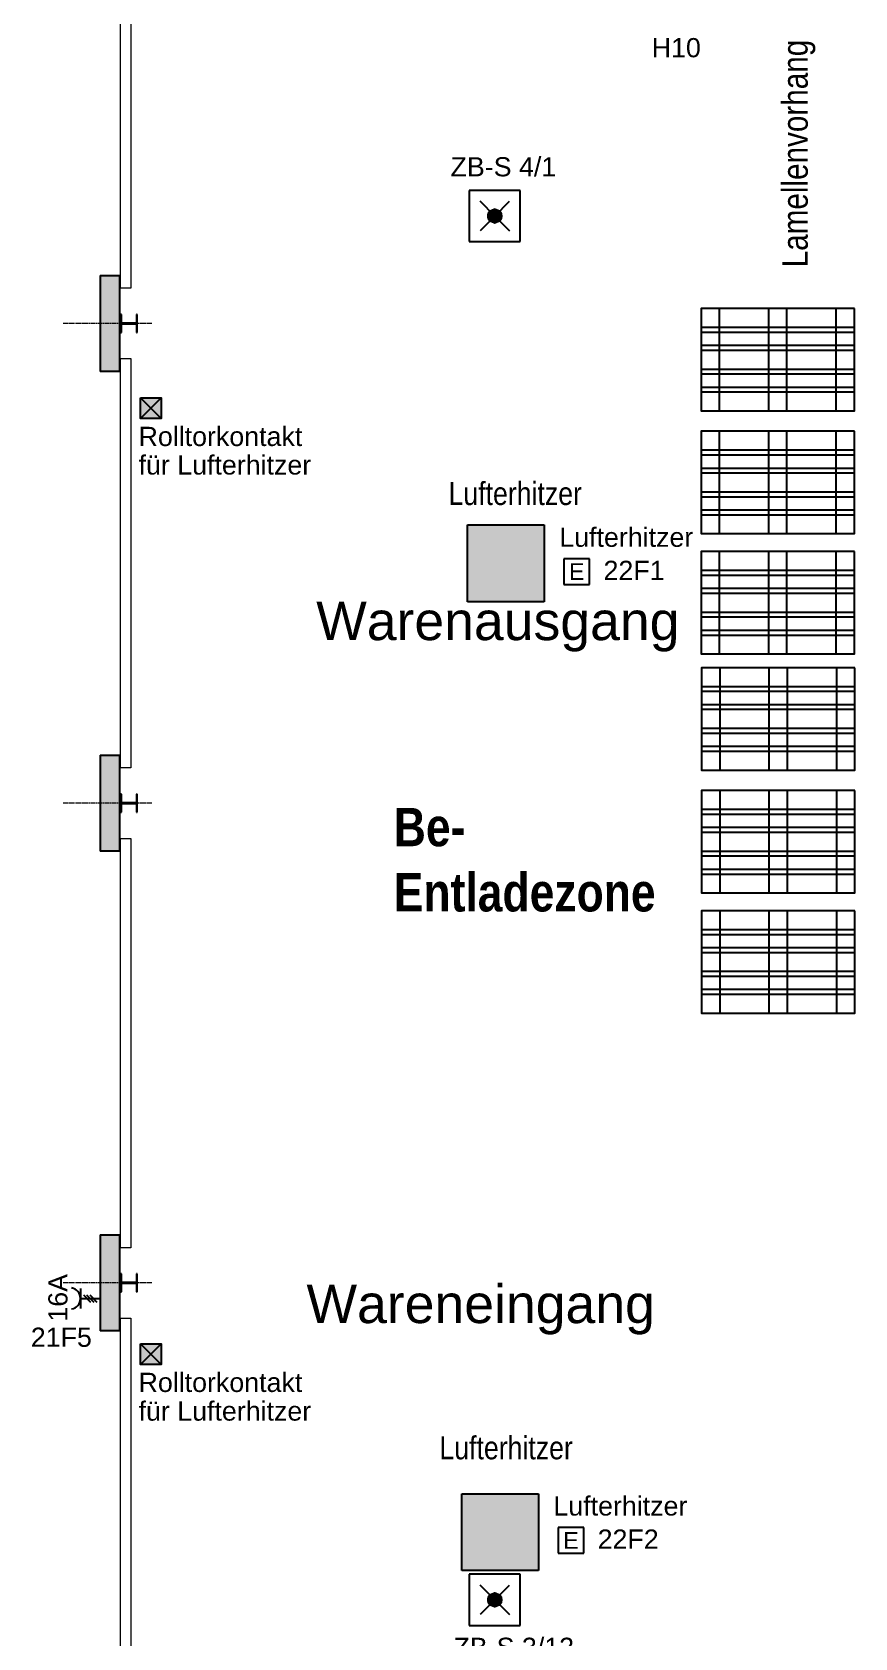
# Model space of a CAD drawing. Header units: millimetres. Extents: x 71769 to 78969, y 7991 to 11789.
# Drawn here: x 71908 to 72552, y 9674 to 10930 of the extents above; entities that cross this region are included whole.
import ezdxf
from ezdxf.enums import TextEntityAlignment as Align

# ---------------------------------------------------------------- set-up
doc = ezdxf.new("R2010")
doc.units = ezdxf.units.MM
doc.header["$LTSCALE"] = 5
doc.header["$MEASUREMENT"] = 0
doc.linetypes.add('AUSGEZOGEN', pattern=[0])
doc.linetypes.add('LINIE_5', pattern=[1.1, 0.8, -0.1, 0.1, -0.1])
doc.layers.get('0').update_dxf_attribs({"linetype": 'CONTINUOUS'})
for name, color, linetype, lineweight in [('200_ERDGESCHOSS#Maßlinie 1_100', 7, 'AUSGEZOGEN', 18), ('203_Kabelrinnen und Heizplatten#Maßlinie 1_100', 7, 'AUSGEZOGEN', 18), ('204_180704_Marc Cain Einrichtung#XR$10$6400-M1-1350', 7, 'AUSGEZOGEN', 13), ('4501_180704 Layout Brunnenstraße HCH.dwg#0', 7, 'AUSGEZOGEN', 25), ('4501_180704 Layout Brunnenstraße HCH.dwg#Allgemein', 7, 'AUSGEZOGEN', 25), ('4501_180704 Layout Brunnenstraße HCH.dwg#Maßlinie 1_100', 7, 'AUSGEZOGEN', 18), ('Standard', 7, 'AUSGEZOGEN', 25)]:
    doc.layers.add(name, color=color, linetype=linetype, lineweight=lineweight)
for name, color, linetype in [('E_BEL_SIBE', 6, 'CONTINUOUS'), ('E_EI_IN', 5, 'CONTINUOUS'), ('E_SI_EDV', 3, 'CONTINUOUS')]:
    doc.layers.add(name, color=color, linetype=linetype)
doc.styles.add('ARIAL', font='arial.ttf')

# ---------------------------------------------------------------- blocks, each defined once
blk = doc.blocks.new('Hinweisleuchte 6')
for p, q in [((0.2, 0.2), (-0.2, 0.2)), ((-0.2, 0.2), (-0.2, -0.2)), ((0.2, -0.2), (0.2, 0.2)), ((0, 0), (-0.115, 0.115)), ((0, 0), (-0.115, -0.115)), ((0, 0), (0.115, 0.115)), ((0, 0), (0.115, -0.115)), ((-0.2, -0.2), (0.2, -0.2))]:
    blk.add_line(p, q)
for points in [[(-0.062, 0), (-0.058, -0.024), (-0.058, 0.024)], [(-0.058, 0.024), (-0.044, -0.044), (-0.044, 0.044)], [(-0.044, -0.044), (-0.058, 0.024), (-0.058, -0.024)], [(-0.044, 0.044), (0, 0), (0, 0.062)], [(0, 0), (-0.044, 0.044), (-0.044, -0.044)], [(0, 0), (-0.044, -0.044), (0.044, -0.044)], [(0.044, 0.044), (0, 0.062), (0, 0)], [(0, 0), (0.044, -0.044), (0.044, 0.044)], [(0.044, 0.044), (0.058, -0.024), (0.058, 0.024)], [(0.058, -0.024), (0.044, 0.044), (0.044, -0.044)], [(0.062, 0), (0.058, 0.024), (0.058, -0.024)], [(0, -0.062), (0.044, -0.044), (-0.044, -0.044)]]:
    blk.add_solid(points)
at = {"style": 'ARIAL'}
blk.add_attdef('TYP', text='', height=0.15, dxfattribs=at).set_placement((0.002, -0.322), align=Align.MIDDLE)
for tag, p in [('STROMKREIS', (0.002, -0.502)), ('SCHALTKREIS', (0.002, -0.682)), ('FREI1', (0.002, -0.862)), ('FREI2', (0.002, -1.054)), ('FREI3', (0.002, -1.222))]:
    blk.add_attdef(tag, text='', height=0.15, dxfattribs=at).set_placement(p, align=Align.MIDDLE_CENTER)
blk = doc.blocks.new('Elektroanschluss')
for p, q in [((0.1, 0.2), (-0.1, 0.2)), ((-0.1, 0.2), (-0.1, 0)), ((0.1, 0), (0.1, 0.2)), ((-0.1, 0), (0.1, 0))]:
    blk.add_line(p, q)
at = {"style": 'ARIAL'}
blk.add_text('E', height=0.13, dxfattribs=at).set_placement((0, 0.1), align=Align.MIDDLE)
blk.add_attdef('TYP', text='', height=0.15, dxfattribs=at).set_placement((-0.009, -0.157), align=Align.MIDDLE)
for tag, p in [('STROMKREIS', (-0.009, -0.337)), ('SCHALTKREIS', (-0.009, -0.517)), ('FREI1', (-0.009, -0.697)), ('FREI2', (-0.009, -0.877)), ('FREI3', (-0.009, -1.057))]:
    blk.add_attdef(tag, text='', height=0.15, dxfattribs=at).set_placement(p, align=Align.MIDDLE_CENTER)
blk = doc.blocks.new('Magnetkontakt')
blk.add_hatch(color=256).paths.add_polyline_path([(-0.08, 0.16), (0.08, 0.16), (0.08, 0), (-0.08, 0)])
blk.add_lwpolyline([(-0.08, 0.16), (0.08, 0.16), (0.08, 0), (-0.08, 0)], close=True)
for points in [[(-0.08, 0), (0.08, 0.16)], [(-0.08, 0.16), (0.08, 0)]]:
    blk.add_lwpolyline(points)
at = {"style": 'ARIAL'}
blk.add_attdef('TYP', text='', height=0.15, dxfattribs=at).set_placement((-0.009, -0.157), align=Align.MIDDLE)
for tag, p in [('STROMKREIS', (-0.009, -0.337)), ('SCHALTKREIS', (-0.009, -0.517)), ('FREI1', (-0.009, -0.697)), ('FREI2', (-0.009, -0.877)), ('FREI3', (-0.009, -1.057))]:
    blk.add_attdef(tag, text='', height=0.15, dxfattribs=at).set_placement(p, align=Align.MIDDLE_CENTER)
blk = doc.blocks.new('CEE Steckdose')
for p, q in [((-0.028, 0.155), (0.028, 0.211)), ((-0.028, 0.13), (0.028, 0.187)), ((-0.028, 0.106), (0.028, 0.162)), ((0, 0.083), (0, 0.234)), ((-0.079, 0.083), (0.079, 0.083))]:
    blk.add_line(p, q)
blk.add_arc((0, 0), 0.0828, 8.4436, 171.5564)
at = {"style": 'ARIAL'}
blk.add_attdef('TYP', text='', height=0.15, dxfattribs=at).set_placement((-0.009, -0.157), align=Align.MIDDLE)
for tag, p in [('STROMKREIS', (-0.009, -0.337)), ('SCHALTKREIS', (-0.009, -0.517)), ('FREI1', (-0.009, -0.697)), ('FREI2', (-0.009, -0.877)), ('FREI3', (-0.009, -1.057))]:
    blk.add_attdef(tag, text='', height=0.15, dxfattribs=at).set_placement(p, align=Align.MIDDLE_CENTER)

msp = doc.modelspace()

# ---------------------------------------------------------------- hatches: boundary and pattern name
at = {"layer": '200_ERDGESCHOSS#Maßlinie 1_100', "linetype": 'AUSGEZOGEN', "lineweight": 13}
h = msp.add_hatch(color=8, dxfattribs=at)
h.paths.add_polyline_path([(71961, 9239.5), (71961, 9164.2), (71976.5, 9164.2), (71976.5, 9239.5)])
h.paths.add_polyline_path([(71961, 10364.5), (71961, 10289.5), (71976.5, 10289.5), (71976.5, 10364.5)])
h.paths.add_polyline_path([(71961, 9614.5), (71961, 9539.5), (71976.5, 9539.5), (71976.5, 9614.5)])
h.paths.add_polyline_path([(71961, 8864.2), (71961, 8820), (71976.5, 8820), (71976.5, 8864.2)])
h.paths.add_polyline_path([(71961, 10739.5), (71961, 10664.5), (71976.5, 10664.5), (71976.5, 10739.5)])
h.paths.add_polyline_path([(71976.5, 9914.5), (71976.5, 9989.5), (71961, 9989.5), (71961, 9914.5)])
h.paths.add_polyline_path([(71961, 11077), (71961, 11039.5), (71976.5, 11039.5), (71976.5, 11077)])
at = {"layer": '203_Kabelrinnen und Heizplatten#Maßlinie 1_100', "linetype": 'AUSGEZOGEN', "lineweight": 25}
for points in [[(72248.5, 10544.5), (72248.5, 10484.5), (72308.5, 10484.5), (72308.5, 10544.5)], [(72244, 9787.2), (72244, 9727.2), (72304, 9727.2), (72304, 9787.2)]]:
    msp.add_hatch(color=8, dxfattribs=at).paths.add_polyline_path(points)
at = {"layer": '4501_180704 Layout Brunnenstraße HCH.dwg#Maßlinie 1_100', "linetype": 'AUSGEZOGEN', "lineweight": 13, "true_color": 0x000000}
for points in [[(71977.2, 10709), (71977.2, 10695), (71977.8, 10695), (71977.8, 10701.7), (71989.4, 10701.7), (71989.4, 10695), (71990, 10695), (71990, 10709), (71989.4, 10709), (71989.4, 10702.2), (71977.8, 10702.2), (71977.8, 10709)], [(71977.2, 10334), (71977.2, 10320), (71977.8, 10320), (71977.8, 10326.7), (71989.4, 10326.7), (71989.4, 10320), (71990, 10320), (71990, 10334), (71989.4, 10334), (71989.4, 10327.2), (71977.8, 10327.2), (71977.8, 10334)], [(71977.2, 9959), (71977.2, 9945), (71977.8, 9945), (71977.8, 9951.7), (71989.4, 9951.7), (71989.4, 9945), (71990, 9945), (71990, 9959), (71989.4, 9959), (71989.4, 9952.2), (71977.8, 9952.2), (71977.8, 9959)]]:
    msp.add_hatch(color=18, dxfattribs=at).paths.add_polyline_path(points)

# ---------------------------------------------------------------- linework, layer by layer
at = {"layer": '200_ERDGESCHOSS#Maßlinie 1_100', "color": 18, "linetype": 'AUSGEZOGEN', "lineweight": 25, "true_color": 0x000000}
for p, q in [((71961, 10739.5), (71976.5, 10739.5)), ((71961, 10739.5), (71961, 10664.5)), ((71976.5, 10664.5), (71976.5, 10739.5)), ((71976.5, 10664.5), (71961, 10664.5)), ((71961, 10364.5), (71976.5, 10364.5)), ((71961, 10364.5), (71961, 10289.5)), ((71976.5, 10289.5), (71976.5, 10364.5)), ((71976.5, 10289.5), (71961, 10289.5)), ((71961, 9989.5), (71976.5, 9989.5)), ((71961, 9989.5), (71961, 9914.5)), ((71976.5, 9914.5), (71976.5, 9989.5)), ((71976.5, 9914.5), (71961, 9914.5))]:
    msp.add_line(p, q, dxfattribs=at)
at = {"layer": '203_Kabelrinnen und Heizplatten#Maßlinie 1_100', "color": 18, "linetype": 'AUSGEZOGEN', "lineweight": 25, "true_color": 0x000000}
for p, q in [((72248.5, 10544.5), (72308.5, 10544.5)), ((72248.5, 10484.5), (72248.5, 10544.5)), ((72308.5, 10544.5), (72308.5, 10484.5)), ((72308.5, 10484.5), (72248.5, 10484.5)), ((72244, 9787.2), (72304, 9787.2)), ((72244, 9727.2), (72244, 9787.2)), ((72304, 9787.2), (72304, 9727.2)), ((72304, 9727.2), (72244, 9727.2))]:
    msp.add_line(p, q, dxfattribs=at)
at = {"layer": '204_180704_Marc Cain Einrichtung#XR$10$6400-M1-1350', "color": 7, "linetype": 'AUSGEZOGEN', "lineweight": 25, "true_color": 0xfafafa}
for points in [[(72445.7, 10713.7), (72431.2, 10713.7), (72431.2, 10633.7), (72445.7, 10633.7), (72445.7, 10713.7)], [(72445.7, 10713.7), (72431.2, 10713.7), (72431.2, 10633.7), (72445.7, 10633.7), (72445.7, 10713.7)], [(72551.2, 10713.7), (72431.2, 10713.7), (72431.2, 10699.2), (72551.2, 10699.2), (72551.2, 10713.7)], [(72551.2, 10713.7), (72431.2, 10713.7), (72431.2, 10699.2), (72551.2, 10699.2), (72551.2, 10713.7)], [(72498.4, 10713.7), (72483.9, 10713.7), (72483.9, 10633.7), (72498.4, 10633.7), (72498.4, 10713.7)], [(72498.4, 10713.7), (72483.9, 10713.7), (72483.9, 10633.7), (72498.4, 10633.7), (72498.4, 10713.7)], [(72551.2, 10713.7), (72536.7, 10713.7), (72536.7, 10633.7), (72551.2, 10633.7), (72551.2, 10713.7)], [(72551.2, 10713.7), (72536.7, 10713.7), (72536.7, 10633.7), (72551.2, 10633.7), (72551.2, 10713.7)], [(72551.2, 10695), (72431.2, 10695), (72431.2, 10685), (72551.2, 10685), (72551.2, 10695)], [(72551.2, 10695), (72431.2, 10695), (72431.2, 10685), (72551.2, 10685), (72551.2, 10695)], [(72551.2, 10680.9), (72431.2, 10680.9), (72431.2, 10666.4), (72551.2, 10666.4), (72551.2, 10680.9)], [(72551.2, 10680.9), (72431.2, 10680.9), (72431.2, 10666.4), (72551.2, 10666.4), (72551.2, 10680.9)], [(72551.2, 10662.3), (72431.2, 10662.3), (72431.2, 10652.3), (72551.2, 10652.3), (72551.2, 10662.3)], [(72551.2, 10662.3), (72431.2, 10662.3), (72431.2, 10652.3), (72551.2, 10652.3), (72551.2, 10662.3)], [(72551.2, 10648.2), (72431.2, 10648.2), (72431.2, 10633.7), (72551.2, 10633.7), (72551.2, 10648.2)], [(72551.2, 10648.2), (72431.2, 10648.2), (72431.2, 10633.7), (72551.2, 10633.7), (72551.2, 10648.2)], [(72445.7, 10617.7), (72431.2, 10617.7), (72431.2, 10537.7), (72445.7, 10537.7), (72445.7, 10617.7)], [(72445.7, 10617.7), (72431.2, 10617.7), (72431.2, 10537.7), (72445.7, 10537.7), (72445.7, 10617.7)], [(72551.2, 10617.7), (72431.2, 10617.7), (72431.2, 10603.2), (72551.2, 10603.2), (72551.2, 10617.7)], [(72551.2, 10617.7), (72431.2, 10617.7), (72431.2, 10603.2), (72551.2, 10603.2), (72551.2, 10617.7)], [(72498.4, 10617.7), (72483.9, 10617.7), (72483.9, 10537.7), (72498.4, 10537.7), (72498.4, 10617.7)], [(72498.4, 10617.7), (72483.9, 10617.7), (72483.9, 10537.7), (72498.4, 10537.7), (72498.4, 10617.7)], [(72551.2, 10617.7), (72536.7, 10617.7), (72536.7, 10537.7), (72551.2, 10537.7), (72551.2, 10617.7)], [(72551.2, 10617.7), (72536.7, 10617.7), (72536.7, 10537.7), (72551.2, 10537.7), (72551.2, 10617.7)], [(72551.2, 10599), (72431.2, 10599), (72431.2, 10589), (72551.2, 10589), (72551.2, 10599)], [(72551.2, 10599), (72431.2, 10599), (72431.2, 10589), (72551.2, 10589), (72551.2, 10599)], [(72551.2, 10584.9), (72431.2, 10584.9), (72431.2, 10570.4), (72551.2, 10570.4), (72551.2, 10584.9)], [(72551.2, 10584.9), (72431.2, 10584.9), (72431.2, 10570.4), (72551.2, 10570.4), (72551.2, 10584.9)], [(72551.2, 10566.3), (72431.2, 10566.3), (72431.2, 10556.3), (72551.2, 10556.3), (72551.2, 10566.3)], [(72551.2, 10566.3), (72431.2, 10566.3), (72431.2, 10556.3), (72551.2, 10556.3), (72551.2, 10566.3)], [(72551.2, 10552.2), (72431.2, 10552.2), (72431.2, 10537.7), (72551.2, 10537.7), (72551.2, 10552.2)], [(72551.2, 10552.2), (72431.2, 10552.2), (72431.2, 10537.7), (72551.2, 10537.7), (72551.2, 10552.2)], [(72445.7, 10523.7), (72431.2, 10523.7), (72431.2, 10443.7), (72445.7, 10443.7), (72445.7, 10523.7)], [(72445.7, 10523.7), (72431.2, 10523.7), (72431.2, 10443.7), (72445.7, 10443.7), (72445.7, 10523.7)], [(72551.2, 10523.7), (72431.2, 10523.7), (72431.2, 10509.2), (72551.2, 10509.2), (72551.2, 10523.7)], [(72551.2, 10523.7), (72431.2, 10523.7), (72431.2, 10509.2), (72551.2, 10509.2), (72551.2, 10523.7)], [(72498.4, 10523.7), (72483.9, 10523.7), (72483.9, 10443.7), (72498.4, 10443.7), (72498.4, 10523.7)], [(72498.4, 10523.7), (72483.9, 10523.7), (72483.9, 10443.7), (72498.4, 10443.7), (72498.4, 10523.7)], [(72551.2, 10523.7), (72536.7, 10523.7), (72536.7, 10443.7), (72551.2, 10443.7), (72551.2, 10523.7)], [(72551.2, 10523.7), (72536.7, 10523.7), (72536.7, 10443.7), (72551.2, 10443.7), (72551.2, 10523.7)], [(72551.2, 10505), (72431.2, 10505), (72431.2, 10495), (72551.2, 10495), (72551.2, 10505)], [(72551.2, 10505), (72431.2, 10505), (72431.2, 10495), (72551.2, 10495), (72551.2, 10505)], [(72551.2, 10490.9), (72431.2, 10490.9), (72431.2, 10476.4), (72551.2, 10476.4), (72551.2, 10490.9)], [(72551.2, 10490.9), (72431.2, 10490.9), (72431.2, 10476.4), (72551.2, 10476.4), (72551.2, 10490.9)], [(72551.2, 10472.3), (72431.2, 10472.3), (72431.2, 10462.3), (72551.2, 10462.3), (72551.2, 10472.3)], [(72551.2, 10472.3), (72431.2, 10472.3), (72431.2, 10462.3), (72551.2, 10462.3), (72551.2, 10472.3)], [(72551.2, 10458.2), (72431.2, 10458.2), (72431.2, 10443.7), (72551.2, 10443.7), (72551.2, 10458.2)], [(72551.2, 10458.2), (72431.2, 10458.2), (72431.2, 10443.7), (72551.2, 10443.7), (72551.2, 10458.2)], [(72446.1, 10432.8), (72431.6, 10432.8), (72431.6, 10352.8), (72446.1, 10352.8), (72446.1, 10432.8)], [(72446.1, 10432.8), (72431.6, 10432.8), (72431.6, 10352.8), (72446.1, 10352.8), (72446.1, 10432.8)], [(72551.6, 10432.8), (72431.6, 10432.8), (72431.6, 10418.3), (72551.6, 10418.3), (72551.6, 10432.8)], [(72551.6, 10432.8), (72431.6, 10432.8), (72431.6, 10418.3), (72551.6, 10418.3), (72551.6, 10432.8)], [(72498.8, 10432.8), (72484.3, 10432.8), (72484.3, 10352.8), (72498.8, 10352.8), (72498.8, 10432.8)], [(72498.8, 10432.8), (72484.3, 10432.8), (72484.3, 10352.8), (72498.8, 10352.8), (72498.8, 10432.8)], [(72551.6, 10432.8), (72537.1, 10432.8), (72537.1, 10352.8), (72551.6, 10352.8), (72551.6, 10432.8)], [(72551.6, 10432.8), (72537.1, 10432.8), (72537.1, 10352.8), (72551.6, 10352.8), (72551.6, 10432.8)], [(72551.6, 10414.2), (72431.6, 10414.2), (72431.6, 10404.2), (72551.6, 10404.2), (72551.6, 10414.2)], [(72551.6, 10414.2), (72431.6, 10414.2), (72431.6, 10404.2), (72551.6, 10404.2), (72551.6, 10414.2)], [(72551.6, 10400.1), (72431.6, 10400.1), (72431.6, 10385.6), (72551.6, 10385.6), (72551.6, 10400.1)], [(72551.6, 10400.1), (72431.6, 10400.1), (72431.6, 10385.6), (72551.6, 10385.6), (72551.6, 10400.1)], [(72551.6, 10381.5), (72431.6, 10381.5), (72431.6, 10371.5), (72551.6, 10371.5), (72551.6, 10381.5)], [(72551.6, 10381.5), (72431.6, 10381.5), (72431.6, 10371.5), (72551.6, 10371.5), (72551.6, 10381.5)], [(72551.6, 10367.3), (72431.6, 10367.3), (72431.6, 10352.8), (72551.6, 10352.8), (72551.6, 10367.3)], [(72551.6, 10367.3), (72431.6, 10367.3), (72431.6, 10352.8), (72551.6, 10352.8), (72551.6, 10367.3)], [(72446.1, 10336.8), (72431.6, 10336.8), (72431.6, 10256.8), (72446.1, 10256.8), (72446.1, 10336.8)], [(72446.1, 10336.8), (72431.6, 10336.8), (72431.6, 10256.8), (72446.1, 10256.8), (72446.1, 10336.8)], [(72551.6, 10336.8), (72431.6, 10336.8), (72431.6, 10322.3), (72551.6, 10322.3), (72551.6, 10336.8)], [(72551.6, 10336.8), (72431.6, 10336.8), (72431.6, 10322.3), (72551.6, 10322.3), (72551.6, 10336.8)], [(72498.8, 10336.8), (72484.3, 10336.8), (72484.3, 10256.8), (72498.8, 10256.8), (72498.8, 10336.8)], [(72498.8, 10336.8), (72484.3, 10336.8), (72484.3, 10256.8), (72498.8, 10256.8), (72498.8, 10336.8)], [(72551.6, 10336.8), (72537.1, 10336.8), (72537.1, 10256.8), (72551.6, 10256.8), (72551.6, 10336.8)], [(72551.6, 10336.8), (72537.1, 10336.8), (72537.1, 10256.8), (72551.6, 10256.8), (72551.6, 10336.8)], [(72551.6, 10318.2), (72431.6, 10318.2), (72431.6, 10308.2), (72551.6, 10308.2), (72551.6, 10318.2)], [(72551.6, 10318.2), (72431.6, 10318.2), (72431.6, 10308.2), (72551.6, 10308.2), (72551.6, 10318.2)], [(72551.6, 10304.1), (72431.6, 10304.1), (72431.6, 10289.6), (72551.6, 10289.6), (72551.6, 10304.1)], [(72551.6, 10304.1), (72431.6, 10304.1), (72431.6, 10289.6), (72551.6, 10289.6), (72551.6, 10304.1)], [(72551.6, 10285.5), (72431.6, 10285.5), (72431.6, 10275.5), (72551.6, 10275.5), (72551.6, 10285.5)], [(72551.6, 10285.5), (72431.6, 10285.5), (72431.6, 10275.5), (72551.6, 10275.5), (72551.6, 10285.5)], [(72551.6, 10271.3), (72431.6, 10271.3), (72431.6, 10256.8), (72551.6, 10256.8), (72551.6, 10271.3)], [(72551.6, 10271.3), (72431.6, 10271.3), (72431.6, 10256.8), (72551.6, 10256.8), (72551.6, 10271.3)], [(72446.1, 10242.8), (72431.6, 10242.8), (72431.6, 10162.8), (72446.1, 10162.8), (72446.1, 10242.8)], [(72446.1, 10242.8), (72431.6, 10242.8), (72431.6, 10162.8), (72446.1, 10162.8), (72446.1, 10242.8)], [(72551.6, 10242.8), (72431.6, 10242.8), (72431.6, 10228.3), (72551.6, 10228.3), (72551.6, 10242.8)], [(72551.6, 10242.8), (72431.6, 10242.8), (72431.6, 10228.3), (72551.6, 10228.3), (72551.6, 10242.8)], [(72498.8, 10242.8), (72484.3, 10242.8), (72484.3, 10162.8), (72498.8, 10162.8), (72498.8, 10242.8)], [(72498.8, 10242.8), (72484.3, 10242.8), (72484.3, 10162.8), (72498.8, 10162.8), (72498.8, 10242.8)], [(72551.6, 10242.8), (72537.1, 10242.8), (72537.1, 10162.8), (72551.6, 10162.8), (72551.6, 10242.8)], [(72551.6, 10242.8), (72537.1, 10242.8), (72537.1, 10162.8), (72551.6, 10162.8), (72551.6, 10242.8)], [(72551.6, 10224.2), (72431.6, 10224.2), (72431.6, 10214.2), (72551.6, 10214.2), (72551.6, 10224.2)], [(72551.6, 10224.2), (72431.6, 10224.2), (72431.6, 10214.2), (72551.6, 10214.2), (72551.6, 10224.2)], [(72551.6, 10210.1), (72431.6, 10210.1), (72431.6, 10195.6), (72551.6, 10195.6), (72551.6, 10210.1)], [(72551.6, 10210.1), (72431.6, 10210.1), (72431.6, 10195.6), (72551.6, 10195.6), (72551.6, 10210.1)], [(72551.6, 10191.5), (72431.6, 10191.5), (72431.6, 10181.5), (72551.6, 10181.5), (72551.6, 10191.5)], [(72551.6, 10191.5), (72431.6, 10191.5), (72431.6, 10181.5), (72551.6, 10181.5), (72551.6, 10191.5)], [(72551.6, 10177.3), (72431.6, 10177.3), (72431.6, 10162.8), (72551.6, 10162.8), (72551.6, 10177.3)], [(72551.6, 10177.3), (72431.6, 10177.3), (72431.6, 10162.8), (72551.6, 10162.8), (72551.6, 10177.3)]]:
    msp.add_lwpolyline(points, dxfattribs=at)
at = {"layer": '4501_180704 Layout Brunnenstraße HCH.dwg#Maßlinie 1_100', "color": 18, "linetype": 'AUSGEZOGEN', "lineweight": 18, "true_color": 0x000000}
for p, q in [((71977, 10729.5), (71977, 11049.5)), ((71985, 11049.5), (71985, 10729.5)), ((71985, 10729.5), (71977, 10729.5)), ((71977, 10674.5), (71985, 10674.5)), ((71977, 10354.5), (71977, 10674.5)), ((71985, 10674.5), (71985, 10354.5)), ((71985, 10354.5), (71977, 10354.5)), ((71977, 10299.5), (71985, 10299.5)), ((71977, 9979.5), (71977, 10299.5)), ((71985, 10299.5), (71985, 9979.5)), ((71985, 9979.5), (71977, 9979.5)), ((71977, 9924.5), (71985, 9924.5)), ((71977, 9604.5), (71977, 9924.5)), ((71985, 9924.5), (71985, 9604.5))]:
    msp.add_line(p, q, dxfattribs=at)
at = {"layer": '4501_180704 Layout Brunnenstraße HCH.dwg#Maßlinie 1_100', "color": 18, "linetype": 'LINIE_5', "lineweight": 13, "true_color": 0x000000}
for p, q in [((72001.4, 10702), (71932, 10702)), ((72001.4, 10327), (71932, 10327)), ((72001.4, 9952), (71932, 9952))]:
    msp.add_line(p, q, dxfattribs=at)
at = {"layer": 'Standard', "color": 18, "linetype": 'AUSGEZOGEN', "lineweight": 25, "true_color": 0x000000}
for p, q in [((71977.8, 10709), (71977.2, 10709)), ((71977.2, 10709), (71977.2, 10695)), ((71977.8, 10709), (71977.2, 10709)), ((71977.2, 10709), (71977.2, 10695)), ((71977.2, 10709), (71977.2, 10709)), ((71977.8, 10702.2), (71977.8, 10709)), ((71977.8, 10702.2), (71977.8, 10709)), ((71977.8, 10709), (71977.8, 10709)), ((71990, 10709), (71989.4, 10709)), ((71989.4, 10709), (71989.4, 10702.2)), ((71990, 10709), (71989.4, 10709)), ((71989.4, 10709), (71989.4, 10702.2)), ((71989.4, 10709), (71989.4, 10709)), ((71990, 10695), (71990, 10709)), ((71990, 10695), (71990, 10709)), ((71990, 10709), (71990, 10709)), ((71989.4, 10702.2), (71977.8, 10702.2)), ((71989.4, 10702.2), (71977.8, 10702.2)), ((71977.8, 10702.2), (71977.8, 10702.2)), ((71977.8, 10695), (71977.8, 10701.7)), ((71977.8, 10701.7), (71989.4, 10701.7)), ((71977.8, 10695), (71977.8, 10701.7)), ((71977.8, 10701.7), (71989.4, 10701.7)), ((71977.8, 10701.7), (71977.8, 10701.7)), ((71983.6, 10702), (71983.6, 10702)), ((71983.6, 10702), (71983.6, 10702)), ((71989.4, 10702.2), (71989.4, 10702.2)), ((71989.4, 10701.7), (71989.4, 10695)), ((71989.4, 10701.7), (71989.4, 10695)), ((71989.4, 10701.7), (71989.4, 10701.7)), ((71977.2, 10695), (71977.8, 10695)), ((71977.2, 10695), (71977.8, 10695)), ((71977.2, 10695), (71977.2, 10695)), ((71977.8, 10695), (71977.8, 10695)), ((71989.4, 10695), (71990, 10695)), ((71989.4, 10695), (71990, 10695)), ((71989.4, 10695), (71989.4, 10695)), ((71990, 10695), (71990, 10695)), ((71977.8, 10334), (71977.2, 10334)), ((71977.2, 10334), (71977.2, 10320)), ((71977.8, 10334), (71977.2, 10334)), ((71977.2, 10334), (71977.2, 10320)), ((71977.2, 10334), (71977.2, 10334)), ((71977.8, 10327.2), (71977.8, 10334)), ((71977.8, 10327.2), (71977.8, 10334)), ((71977.8, 10334), (71977.8, 10334)), ((71990, 10334), (71989.4, 10334)), ((71989.4, 10334), (71989.4, 10327.2)), ((71990, 10334), (71989.4, 10334)), ((71989.4, 10334), (71989.4, 10327.2)), ((71989.4, 10334), (71989.4, 10334)), ((71990, 10320), (71990, 10334)), ((71990, 10320), (71990, 10334)), ((71990, 10334), (71990, 10334)), ((71977.2, 10320), (71977.8, 10320)), ((71977.2, 10320), (71977.8, 10320)), ((71977.2, 10320), (71977.2, 10320)), ((71989.4, 10327.2), (71977.8, 10327.2)), ((71989.4, 10327.2), (71977.8, 10327.2)), ((71977.8, 10327.2), (71977.8, 10327.2)), ((71977.8, 10320), (71977.8, 10326.7)), ((71977.8, 10326.7), (71989.4, 10326.7)), ((71977.8, 10320), (71977.8, 10326.7)), ((71977.8, 10326.7), (71989.4, 10326.7)), ((71977.8, 10326.7), (71977.8, 10326.7)), ((71977.8, 10320), (71977.8, 10320)), ((71983.6, 10327), (71983.6, 10327)), ((71983.6, 10327), (71983.6, 10327)), ((71989.4, 10327.2), (71989.4, 10327.2)), ((71989.4, 10326.7), (71989.4, 10320)), ((71989.4, 10326.7), (71989.4, 10320)), ((71989.4, 10326.7), (71989.4, 10326.7)), ((71989.4, 10320), (71990, 10320)), ((71989.4, 10320), (71990, 10320)), ((71989.4, 10320), (71989.4, 10320)), ((71990, 10320), (71990, 10320)), ((71977.8, 9959), (71977.2, 9959)), ((71977.2, 9959), (71977.2, 9945)), ((71977.8, 9959), (71977.2, 9959)), ((71977.2, 9959), (71977.2, 9945)), ((71977.2, 9959), (71977.2, 9959)), ((71977.8, 9952.2), (71977.8, 9959)), ((71977.8, 9952.2), (71977.8, 9959)), ((71977.8, 9959), (71977.8, 9959)), ((71990, 9959), (71989.4, 9959)), ((71989.4, 9959), (71989.4, 9952.2)), ((71990, 9959), (71989.4, 9959)), ((71989.4, 9959), (71989.4, 9952.2)), ((71989.4, 9959), (71989.4, 9959)), ((71990, 9945), (71990, 9959)), ((71990, 9945), (71990, 9959)), ((71990, 9959), (71990, 9959)), ((71977.2, 9945), (71977.8, 9945)), ((71977.2, 9945), (71977.8, 9945)), ((71977.2, 9945), (71977.2, 9945)), ((71989.4, 9952.2), (71977.8, 9952.2)), ((71989.4, 9952.2), (71977.8, 9952.2)), ((71977.8, 9952.2), (71977.8, 9952.2)), ((71977.8, 9945), (71977.8, 9951.7)), ((71977.8, 9951.7), (71989.4, 9951.7)), ((71977.8, 9945), (71977.8, 9951.7)), ((71977.8, 9951.7), (71989.4, 9951.7)), ((71977.8, 9951.7), (71977.8, 9951.7)), ((71977.8, 9945), (71977.8, 9945)), ((71983.6, 9952), (71983.6, 9952)), ((71983.6, 9952), (71983.6, 9952)), ((71989.4, 9952.2), (71989.4, 9952.2)), ((71989.4, 9951.7), (71989.4, 9945)), ((71989.4, 9951.7), (71989.4, 9945)), ((71989.4, 9951.7), (71989.4, 9951.7)), ((71989.4, 9945), (71990, 9945)), ((71989.4, 9945), (71990, 9945)), ((71989.4, 9945), (71989.4, 9945)), ((71990, 9945), (71990, 9945))]:
    msp.add_line(p, q, dxfattribs=at)

# ---------------------------------------------------------------- block references
at = {"layer": 'E_BEL_SIBE', "xscale": 100, "yscale": 100, "zscale": 100}
for p in [(72269.8, 10786), (72269.8, 9704.2)]:
    msp.add_blockref('Hinweisleuchte 6', p, dxfattribs=at)
at = {"layer": 'E_EI_IN', "xscale": 100, "yscale": 100, "zscale": 100}
for p in [(72000.7, 10627.8), (72000.7, 9888.3)]:
    msp.add_blockref('Magnetkontakt', p, dxfattribs=at)
at = {"layer": 'E_EI_IN'}
ref = msp.add_blockref('Elektroanschluss', (72333.9, 10498), dxfattribs=dict(at, xscale=100, yscale=100, zscale=100))
ref.add_attrib('FREI1', 'Lufterhitzer', dxfattribs={"layer": '0', "height": 15, "style": 'ARIAL'}).set_placement((72372.7, 10534.9), align=Align.MIDDLE_CENTER)
ref = msp.add_blockref('CEE Steckdose', (71937.4, 9939.8), dxfattribs=dict(at, xscale=100, yscale=100, zscale=100, rotation=270))
ref.add_attrib('TYP', '16A', dxfattribs={"layer": '0', "height": 15, "rotation": 90, "style": 'ARIAL'}).set_placement((71928, 9940.3), align=Align.MIDDLE)
ref = msp.add_blockref('Elektroanschluss', (72329.4, 9740.7), dxfattribs=dict(at, xscale=100, yscale=100, zscale=100))
ref.add_attrib('FREI1', 'Lufterhitzer', dxfattribs={"layer": '0', "height": 15, "style": 'ARIAL'}).set_placement((72368.1, 9777.6), align=Align.MIDDLE_CENTER)

# ---------------------------------------------------------------- texts
at = {"layer": '200_ERDGESCHOSS#Maßlinie 1_100', "color": 18, "linetype": 'AUSGEZOGEN', "lineweight": 25, "true_color": 0x000000, "insert": (72520.7, 10745.9), "char_height": 20, "width": 8.333, "attachment_point": 7, "rotation": 90, "style": 'ARIAL'}
msp.add_mtext('\\W0.83;Lamellenvorhang', dxfattribs=at)
at = {"layer": '203_Kabelrinnen und Heizplatten#Maßlinie 1_100', "color": 18, "linetype": 'AUSGEZOGEN', "lineweight": 25, "true_color": 0x000000, "char_height": 18, "width": 7.5, "attachment_point": 7, "style": 'ARIAL'}
for insert in [(72233.6, 10559.8), (72226.5, 9813.8)]:
    msp.add_mtext('\\W0.83;Lufterhitzer', dxfattribs=dict(at, insert=insert))
at = {"layer": '4501_180704 Layout Brunnenstraße HCH.dwg#0', "color": 18, "linetype": 'AUSGEZOGEN', "lineweight": 25, "true_color": 0x000000, "char_height": 30, "width": 15, "attachment_point": 7, "style": 'ARIAL'}
for s, insert in [('Warenausgang', (72130.1, 10445.4)), ('Wareneingang', (72122.5, 9911.5))]:
    msp.add_mtext(s, dxfattribs=dict(at, insert=insert))
at = {"layer": '4501_180704 Layout Brunnenstraße HCH.dwg#Allgemein', "color": 18, "linetype": 'AUSGEZOGEN', "lineweight": 25, "true_color": 0x000000, "char_height": 30, "attachment_point": 7, "style": 'ARIAL'}
for s, insert, width in [('Warenausgang', (72130.1, 10445.4), 15), ('\\W0.83;\\fArial|i0|b1|c0|p0;Be-\\~', (72190.8, 10292.9), 12.5), ('\\W0.83;\\fArial|i0|b1|c0|p0;Entladezone', (72190.8, 10241.9), 12.5)]:
    msp.add_mtext(s, dxfattribs=dict(at, insert=insert, width=width))
at = {"layer": 'E_BEL_SIBE', "style": 'ARIAL'}
for s, p in [('ZB-S 4/1', (72235.2, 10817)), ('ZB-S 3/12', (72237.5, 9659.6))]:
    msp.add_text(s, height=15, dxfattribs=at).set_placement(p)
at = {"layer": 'E_EI_IN', "style": 'ARIAL'}
for s, p in [('Rolltorkontakt', (71991.1, 10606.2)), ('für Lufterhitzer', (71991.1, 10583.9)), ('22F1', (72354.9, 10501.5)), ('21F5', (71906.8, 9902)), ('Rolltorkontakt', (71991.1, 9866.7)), ('für Lufterhitzer', (71991.1, 9844.3)), ('22F2', (72350.3, 9744.2))]:
    msp.add_text(s, height=15, dxfattribs=at).set_placement(p)
at = {"layer": 'E_SI_EDV', "style": 'ARIAL'}
msp.add_text('H10', height=15, dxfattribs=at).set_placement((72392.6, 10910.1))

doc.saveas('drawing.dxf')
